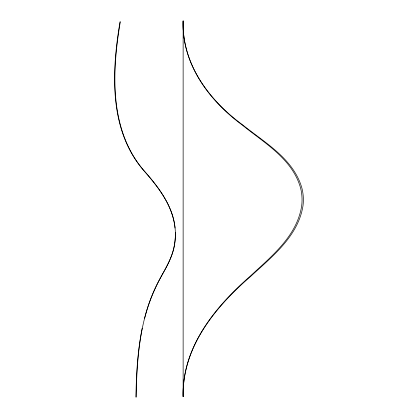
<?xml version="1.0" encoding="UTF-8"?>
<svg xmlns="http://www.w3.org/2000/svg" width="418" height="418" viewBox="0 0 418 418"><rect width="100%" height="100%" fill="white"/><g stroke="black" fill="none" stroke-linecap="round" stroke-linejoin="round"><path stroke-width="0.63" d="M135.965 397.1C136.237 374.005 137.663 350.827 142.219 328.146M136.148 397.1C136.848 360.269 139.366 322.085 155.182 288.216C161.51 274.187 171.411 261.558 174.249 246.134A60.824 60.824 0 0 0 175.356 232.627C174.787 208.483 159.571 188.262 144.236 170.931C108.858 130.181 111.982 71.588 120.295 21.783M183.136 396.645C181.987 347.337 214.868 307.063 250.016 276.35C271.183 256.61 296.999 236.217 301.691 205.792A47.631 47.631 0 0 0 300.589 188.037C292.407 158.85 264.213 142.914 242.179 124.992C209 100.519 181.72 63.944 183.136 20.9L183.136 396.651C181.997 347.154 215.364 306.958 250.753 276.35C272.081 256.636 298.196 236.337 302.993 205.792A47.13 47.13 0 0 0 301.88 188.037C293.53 158.736 265.049 142.904 242.827 124.992C209.444 100.623 181.715 64.121 183.136 20.9M120.034 21.783C111.653 71.593 108.57 130.254 144.085 170.931C158.438 187.243 172.843 205.651 175.048 228.061M144.633 318.276C148.63 302.183 155.23 286.852 163.448 272.473C168.088 264.181 172.456 255.55 174.243 246.134A60.542 60.542 0 0 0 175.356 232.627"/></g></svg>
